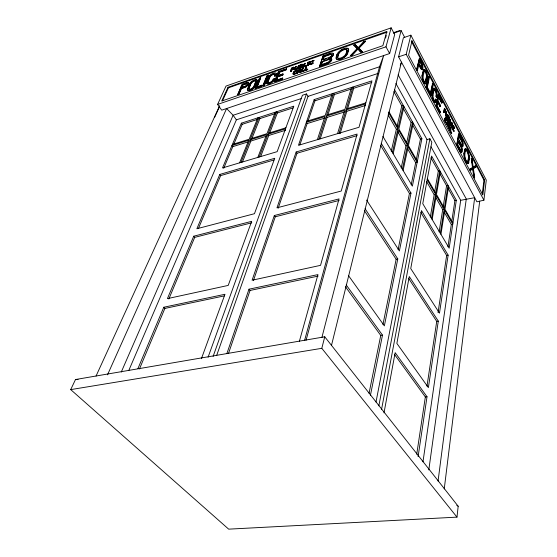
<?xml version="1.0" encoding="UTF-8"?>
<svg xmlns="http://www.w3.org/2000/svg" width="557" height="557" viewBox="0 0 557 557"><rect width="100%" height="100%" fill="white"/><g stroke="black" fill="none" stroke-linecap="round" stroke-linejoin="round"><path stroke-width="0.84" d="M309.441 64.146L310.702 61.841L314.03 60.518C313.187 61.514 310.089 61.34 310.172 63.749M302.374 64.751C296.171 69.757 306.489 63.073 300.703 65.127L300.314 66.158M456.984 517.133L458.181 506.257L324.752 336.797L75.501 379.533L70.711 389.615L228.676 529.15L456.984 517.133L321.807 348.32L324.752 336.797M483.908 200.172L486.289 180.12L410.864 35.182L403.414 37.744L398.596 56.842L476.903 201.815L483.908 200.172L406.206 54.301L410.864 35.182M482.237 194.358L483.956 180.169L411.275 41.086L412.02 40.835L484.646 179.995L482.835 195.027L408.573 55.192L412.02 40.835M444.249 488.9L479.702 201.154M438.06 481.074L474.682 197.693L460.702 200.297L422.986 461.816M428.813 469.892L466.279 198.974L398.144 74.826M467.184 162.115A4.574 1.455 76 0 0 467.991 160.945L468.771 157.868A4.56 1.441 75.9 0 0 467.469 151.608A4.56 1.441 75.9 0 0 465.311 151.281L464.956 151.379A4.56 1.441 75.9 0 1 465.13 150.717M468.674 161.293L468.994 159.051M468.569 162.038L469.342 158.954A6.085 1.922 75.9 0 0 467.608 150.62A6.085 1.922 75.9 0 0 464.726 150.174L463.932 153.252A6.099 1.936 76 0 0 465.374 161.057A6.099 1.936 76 0 0 468.346 162.929M467.991 160.945L468.416 157.958A4.56 1.441 75.9 0 0 467.553 152.66A4.56 1.441 75.9 0 0 465.408 150.334M465.311 151.281L464.872 154.268A4.574 1.448 76 0 0 466.174 160.569A4.574 1.448 76 0 0 468.346 160.855M418.098 456.643L427.024 396.758L395.157 352.658L383.996 412.876M438.296 321.111L428.389 387.595L396.869 343.411L409.263 276.53L438.296 321.111L436.73 321.375L408.58 278.291M448.134 255.155L439.487 313.152L410.739 268.558L421.482 210.602L448.134 255.155L446.651 255.461L438.053 312.574M456.315 200.255L449.172 248.185L422.763 203.66L431.591 156.03L456.315 200.255L454.916 200.59L451.734 221.693M468.924 161.948A6.106 1.936 76 0 1 466.021 161.565A6.106 1.936 76 0 1 464.287 153.161L464.726 150.174M416.727 454.233L425.346 396.967L394.44 354.322M426.982 386.112L436.73 321.375M447.96 246.779L451.316 224.471L444.173 212.099M457.77 143.671L457.555 145.064L458.46 141.478L460.98 146.254A2.701 0.863 75.7 0 1 461.753 149.965A2.701 0.863 75.7 0 1 460.444 149.756L460.089 149.847L458.641 147.118M458.738 137.523L458.954 136.145L461.461 140.914A2.688 0.856 75.6 0 1 462.219 144.597A2.688 0.856 75.6 0 1 460.931 144.367L461.287 144.27A2.688 0.856 75.6 0 0 462.575 144.5A2.688 0.856 75.6 0 0 461.816 140.817L459.316 136.047L458.773 139.494L461.287 144.27M456.796 144.938L458.522 134.035L458.877 133.938L461.962 139.835A4.219 1.344 75.6 0 1 463.159 145.621A4.219 1.344 75.6 0 1 461.133 145.266A4.247 1.358 75.7 0 1 462.338 151.086A4.247 1.358 75.7 0 1 460.291 150.759L459.936 150.856L456.796 144.938L458.877 133.938M440.302 233.23L444.159 209.223L436.277 195.528L432.155 219.493M440.942 234.309L444.785 210.309L452.75 224.151L451.316 224.471M448.601 186.456L444.959 209.216L452.918 223.058M439.097 231.844L442.711 209.564L435.644 197.324M443.024 207.629L446.582 185.732L439.793 173.617M453.899 131.222C452.465 130.053 452.43 123.306 454.428 127.985L454.331 128.583L454.609 127.936C452.416 121.363 451.198 130.025 454.08 131.174C452.904 129.969 452.138 122.714 454.31 128.542M452.131 123.779C450.975 132.914 452.006 122.505 452.667 123.905L451.595 122.255L451.323 126.16L451.824 123.194M452.103 127.261L451.859 127.692L451.811 126.697M452.423 124.336L452.667 123.905M451.462 133.485L451.72 132.984L450.683 131.02L450.933 127.1L450.112 130.93L451.462 133.485L451.72 132.984M449.868 130.47L450.126 129.969L449.081 127.999L449.645 124.671L449.339 124.079L448.51 127.908L449.868 130.47L450.126 129.969M451.504 126.112L450.808 125.694L449.847 123.278L450.279 119.351L450.028 123.229L451.859 127.692M451.643 133.436L450.293 130.881L450.933 127.1M451.205 125.548L450.961 125.986M451.769 122.199L451.525 122.631M450.752 127.156L450.683 131.02M450.808 125.694L449.464 123.139L450.098 119.407M450.049 130.422L448.691 127.852L449.339 124.079M452.04 127.644L449.645 123.083L450.279 119.351M449.158 124.134L449.081 127.999M431.494 218.379L435.637 194.414L427.198 179.751M448.392 115.759L447.744 119.483C451.107 127.511 448.893 107.912 447.563 119.539C448.211 122.784 450.244 121.551 449.415 119.692M440.371 171.737L436.465 194.435L444.34 208.13L447.995 185.377L446.582 185.732M445.544 118.286L446.777 120.765L447.069 120.11C445.259 114.171 443.602 120.416 445.753 122.763C447.877 124.183 443.776 119.706 445.6 118.279M447.64 114.317L447.946 114.909C447.243 123.64 443.852 110.989 446.568 112.27C444.834 114.338 447.737 120.695 447.459 114.366C447.264 120.918 444.778 114.088 446.387 112.326L446.073 111.727M430.296 217.014L434.175 194.776L426.565 181.589M434.655 192.005L438.324 170.999L430.965 157.875M448.19 118.328L448.928 121.05L447.953 119.706C448.392 115.285 450.209 124.058 448.134 119.651L448.371 118.272M448.448 116.824L449.123 119.142L448.26 117.91L448.629 116.768L448.441 117.861L449.248 119.121L448.211 115.807M446.317 123.424L446.603 122.777M446.777 120.765L445.976 118.063M447.459 114.366L447.765 114.958L447.083 117.98M446.254 111.679L445.802 115.146L447.118 117.945M444.138 112.639C444.472 109.005 444.187 114.108 443.825 112.041L444.493 108.323L443.644 112.089L443.957 112.688M444.312 108.371L445.475 111.254L445.224 111.971L444.465 110.829L444.556 109.395L444.284 110.878L444.674 111.602M438.443 97.029L441.597 103.038L441.959 102.934L438.812 96.918L438.067 100.81L440.448 105.336L440.267 106.31L439.905 106.422L437.517 101.896L437.886 101.792L437.134 105.733L440.329 111.762L440.148 112.758L439.779 112.862L439.96 111.866L436.765 105.837M441.597 103.038L441.778 102.07L439.132 97.015M441.959 102.934L442.14 101.959L438.359 94.739L437.997 94.85L435.936 105.614L439.779 112.862M439.905 106.422L440.086 105.44L438.101 101.673M381.58 409.284L431.807 142.23L429.893 138.756L427.003 139.563L375.996 402.022M378.851 405.837L429.893 138.756M440.148 112.758L436.305 105.503L438.359 94.739M436.918 105.05L437.217 103.477M432.935 98.255A3.245 1.072 74.5 0 0 434.237 100.699A3.245 1.072 74.5 0 0 435.212 100.218L435.769 99.125L436.416 100.344L435.859 101.437A4.867 1.615 74.5 0 1 433.339 100.72A4.867 1.615 74.5 0 1 431.974 94.084L432.942 89.211A4.839 1.594 74.4 0 1 433.917 88.236M435.971 96.298L436.159 95.331A3.231 1.058 74.4 0 0 435.254 90.944A3.231 1.058 74.4 0 0 433.59 90.436L433.959 90.325A3.231 1.058 74.4 0 1 435.623 90.833A3.231 1.058 74.4 0 1 436.528 95.219L436.34 96.187L436.98 97.405L435.971 96.298L436.34 96.187M435.212 100.218L435.769 99.125M435.859 101.437L436.047 100.455L435.407 99.237M436.611 97.517L437.168 96.431A4.846 1.587 74.4 0 0 435.804 89.865A4.846 1.587 74.4 0 0 433.311 89.099L432.942 89.211M436.98 97.405L437.168 96.431M436.228 101.325A4.867 1.608 74.5 0 1 433.708 100.608A4.867 1.608 74.5 0 1 432.343 93.973L433.311 89.099M433.109 92.88L433.43 91.251M435.581 100.107A3.245 1.072 74.5 0 1 433.903 99.626A3.245 1.072 74.5 0 1 432.991 95.205L433.959 90.325M370.37 395.616L382.492 335.14L346.21 284.926M365.079 208.715L397.782 258.914L384.358 325.873L348.515 275.631M381.26 143.365L410.989 193.07L399.383 250.942L366.576 200.047M394.53 89.733L421.893 138.686L412.382 186.142L382.938 136.5M430.728 95.804L430.074 94.572L432.601 83.731L433.242 84.97L430.728 95.804L431.062 94.154M431.39 92.504L432.218 88.382M369.047 393.298L380.744 335.432L345.41 286.681M382.958 324.473L396.145 259.263L364.341 210.581M398.102 249.592L409.451 193.453L380.563 145.293M411.198 184.827L415.668 162.707L407.543 148.628M416.225 159.956L420.444 139.097L412.598 125.102M429.788 93.214L429.983 92.232L427.344 87.24L429.35 77.527L428.695 76.281L426.105 87.087L429.412 93.325L429.788 93.214L426.474 86.969L428.695 76.281M431.097 95.693L430.443 94.453L432.601 83.731M429.983 92.232L429.614 92.344L426.968 87.358L428.312 80.883M426.425 82.77L427.442 77.91A4.936 1.636 74 0 0 426.063 71.247A4.936 1.636 74 0 0 423.459 70.335L422.039 75.299A4.964 1.657 74 0 0 423.417 82.032A4.964 1.657 74 0 0 426.049 82.889L426.425 82.77A4.964 1.657 74 0 1 423.793 81.914A4.964 1.657 74 0 1 422.415 75.181L423.459 70.335M425.388 81.628L426.411 76.775A3.293 1.093 74 0 0 425.492 72.326A3.293 1.093 74 0 0 423.752 71.728L424.128 71.609A3.293 1.093 74 0 1 425.861 72.208A3.293 1.093 74 0 1 426.78 76.657L425.388 81.628A3.307 1.107 74 0 1 425.235 82.046M426.39 81.266L427.066 78.029A4.936 1.636 74 0 0 427.156 77.151M402.363 169.251L407.487 145.509L398.603 130.066L393.151 153.718M424.128 71.609L423.083 76.448A3.307 1.107 74 0 0 424.009 80.939A3.307 1.107 74 0 0 425.757 81.51M403.094 170.477L408.19 146.728L417.158 162.31L415.668 162.707M413.238 123.201L408.42 145.649L417.374 161.224M401.193 167.97L405.983 145.927L397.928 131.974M406.582 143.191L411.094 122.422L403.331 108.566M417.694 70.412L417.012 69.117L419.393 58.513L416.636 69.242L417.318 70.53L418.996 64.584L418.627 64.709L420.319 67.919L420.688 67.801A4.15 1.379 73.7 0 0 422.895 68.595A4.15 1.379 73.7 0 0 421.746 63.004L419.393 58.513M417.318 70.53L417.694 68.866M419.163 62.307L419.484 60.873L421.169 64.076A2.486 0.829 73.7 0 1 421.9 66.736A2.486 0.829 73.7 0 1 421.336 67.891M392.4 152.451L397.879 128.813L388.34 112.249M403.992 106.665L398.847 128.994L407.724 144.43L412.563 121.997L411.094 122.422M391.237 151.198L396.361 129.252L388.111 114.965M396.995 126.53L401.813 105.865L393.869 91.696M303.126 64.438C301.588 65.747 303.565 66.506 301.177 67.627C294.618 70.05 303.05 68.01 302.855 66.067L302.089 65.642M331.512 345.298L401.458 62.14M321.876 337.57L401.103 30.593L393.702 33.169M389.649 53.535L394.697 34.506L391.146 27.85L226.031 86.07L217.578 104.431L221.714 110.175L389.649 53.535L385.98 46.816L391.146 27.85M306.058 340.264L383.634 55.561L379.533 66.763L304.609 340.341M385.555 37.994L386.252 35.481M299.36 341.364L317.963 274.587L249 289.194L226.852 353.639M340.125 133.666L346.816 111.268L346.036 109.987L365.51 103.929M347.617 108.587L353.688 88.285L352.936 87.017L346.35 108.935L365.803 102.871M339.06 133.207L346.036 109.987M337.549 133.659L344.553 110.446L326.298 116.128L318.862 139.222M351.488 87.484L344.874 109.395L326.639 115.076L333.664 93.263L334.43 94.509L327.955 114.721M347.464 53.152L348.369 50.325A6.566 2.855 -31.9 0 0 343.947 48.556A6.566 2.855 -31.9 0 0 337.082 54.252L336.143 57.072A6.587 2.876 -32 0 0 340.557 58.91A6.587 2.876 -32 0 0 347.464 53.152L347.652 53.472A6.587 2.882 -32 0 1 341.497 58.945A6.587 2.882 -32 0 1 336.198 58.304M320.219 138.839L327.098 117.388L326.298 116.128M347.652 53.472L348.369 50.325M317.386 139.668L324.856 116.58L306.343 122.338L307.151 123.57L299.854 144.911M332.257 93.715L325.197 115.529L306.705 121.294M337.549 56.584A4.943 2.158 -32 0 0 340.863 57.963A4.943 2.158 -32 0 0 346.036 53.646L346.948 50.819A4.922 2.144 -31.9 0 0 343.634 49.489A4.922 2.144 -31.9 0 0 338.482 53.764L337.737 56.905A4.943 2.158 -32 0 0 339.972 58.569M345.841 54.753A4.943 2.158 -32 0 0 346.224 53.966L346.948 50.819M337.737 56.905L338.677 54.085A4.922 2.144 -31.9 0 1 343.822 49.81A4.922 2.144 -31.9 0 1 347.136 51.14M336.331 57.392L337.082 54.252M228.558 353.263L250.044 290.462L249 289.194M253.393 280.672L275.255 216.784L274.322 215.524L339.046 198.912L320.54 265.348L252.084 280.227L274.322 215.524M278.173 208.262L297.006 153.231L296.157 151.984L357.114 134.063L341.239 191.037L276.968 207.824L296.157 151.984M308.063 120.918L314.942 100.81L314.162 99.585L371.937 80.856L359.007 127.268L298.455 145.307L314.162 99.585M321.41 65.051L322.378 61.43L328.261 59.39A2.855 1.246 -32.4 0 1 330.134 60.198A2.855 1.246 -32.4 0 1 327.126 62.697L321.222 64.73L322.378 61.43M323.227 59.871L324.174 56.292L330.029 54.245A2.841 1.225 -32.3 0 1 331.895 55.032A2.841 1.225 -32.3 0 1 328.909 57.51L323.032 59.55L323.227 59.871L326.896 58.589M319.697 66.478L323.13 55.846L330.35 53.319A4.463 1.929 -32.3 0 1 333.288 54.551A4.463 1.929 -32.3 0 1 328.588 58.45A4.491 1.956 -32.4 0 1 331.533 59.717A4.491 1.956 -32.4 0 1 326.799 63.644L319.502 66.158L319.697 66.478L326.994 63.964A4.491 1.956 -32.4 0 0 331.366 60.755A4.491 1.956 -32.4 0 0 330.573 58.45M323.032 59.55L324.174 56.292M216.61 355.575L308.028 96.361L306.475 93.924L302.423 95.261L208.081 357.225M319.502 66.158L323.13 55.846M213.115 356.41L306.475 93.924M309.434 64.236L311.105 64.292L313.027 62.864L310.263 63.916M312.971 62.878L312.923 63.582L311.203 64.445L309.971 64.64L309.351 63.992L310.604 61.688L313.932 60.358C313.083 61.277 309.455 61.437 310.235 63.937M306.28 65.907L308.404 64.856L308.369 65.371L306.28 65.907L307.067 65.322L308.105 62.509L307.165 65.475L306.378 66.067M309.434 62.043L309.567 61.681L307.847 65.239L308.78 62.266L309.532 62.196M201.425 358.638L224.972 294.284L163.779 307.248L137.913 368.63M304.519 70.628L307.666 69.172L307.61 69.75L304.616 70.781L305.835 67.049C308.669 65.35 302.667 75.132 306.517 66.812M300.996 71.839L304.136 70.391L304.073 70.969L301.093 71.992L302.333 68.26C305.159 66.575 299.13 76.344 303.008 68.031M302.973 67.056L306.092 65.608L306.037 66.186L303.071 67.216L304.289 63.526C307.102 61.834 301.135 71.512 304.971 63.289M308.195 62.663L307.45 62.732L309.567 61.681M304.616 70.781L305.932 67.202L306.615 66.965M307.548 62.892L309.664 61.834M400.274 65.329L401.165 62.941M302.179 65.817C304.679 64.264 301.56 63.526 300.181 64.96L298.844 68.49M301.093 71.992L302.43 68.42L303.105 68.184M303.071 67.216L304.387 63.679L305.062 63.442M296.331 73.427C297.222 71.505 292.968 75.571 293.664 72.814C294.054 70.767 296.818 71.045 297.501 70.328C292.404 69.117 291.346 78.356 296.449 72.702M298.942 68.643L300.181 64.96M299.673 67.857L300.167 66.548C303.523 64.946 301.107 67.968 299.77 68.01C301.72 68.121 303.293 65.037 300.265 66.701L299.77 68.01M300.411 66.311L300.801 65.28L302.423 64.849M298.538 65.531L297.382 68.337L295.628 69.263L296.331 66.492L295.565 66.575C291.771 72.668 300.028 68.894 299.311 65.454C297.71 65.141 298.448 68.713 296.568 69.172C294.479 70.279 295.565 67.119 296.233 66.339M297.403 70.175L297.132 70.767M299.213 65.301C299.993 68.358 291.959 72.689 295.663 66.729L296.331 66.492M260.662 156.58L268.739 135.49L285.539 130.275M269.442 133.659L277.372 112.953L292.947 107.919M291.227 71.324L291.736 70.008C294.876 69.917 295.725 65.392 291.819 67.884C290.239 69.799 290.489 73.503 291.638 69.855C294.444 69.681 295.802 65.705 291.917 68.038L290.559 71.561M291.791 69.458C293.379 69.562 295.057 66.645 292.334 68.051L291.889 69.611L292.432 68.205L293.824 67.836M259.179 157.004L267.91 134.3L285.518 128.82M257.814 157.415L266.573 134.71L250.051 139.856L240.951 162.435M275.262 112.194L266.97 133.68L250.462 138.825L259.082 117.436L259.889 118.599L251.618 139.208M274.476 81.663L282.35 78.955L282.719 78.008L282.545 79.261L274.476 81.663L278.584 71.435L286.57 69.012L286.207 69.931L279.705 72.208L278.228 75.905L279.51 71.902L286.013 69.632L286.375 68.713M282.552 74.833L282.921 73.9L282.747 75.139L277.852 76.831L276.356 80.577L277.658 76.532L282.747 75.139M266.58 82.965A4.693 1.991 -34.1 0 0 269.999 83.557A4.693 1.991 -34.1 0 0 274.504 79.602L274.685 78.363L273.383 78.816L273.007 79.748A3.133 1.323 -34.1 0 1 269.658 82.513A3.133 1.323 -34.1 0 1 267.833 81.538L269.734 76.894A3.112 1.309 -34 0 1 273.062 74.158A3.112 1.309 -34 0 1 274.886 75.104L275.081 75.404A3.112 1.309 -34 0 0 273.257 74.457A3.112 1.309 -34 0 0 269.936 77.193L268.035 81.837A3.126 1.33 -34.1 0 0 267.994 82.652M274.886 75.104L274.712 76.33L276 75.877L276.376 74.951A4.665 1.963 -34 0 0 276.028 73.392M242.469 162.003L250.887 141.025L266.58 136.159M274.678 81.97L278.584 71.435M239.614 162.832L248.742 140.26L231.963 145.481L232.812 146.63L223.719 168.291M257.8 117.854L249.16 139.236L232.394 144.458M276.376 74.951L276.181 74.652A4.672 1.963 -34 0 0 273.438 73.239A4.672 1.963 -34 0 0 268.453 77.339L266.545 81.983A4.693 1.991 -34.1 0 0 269.282 83.453A4.693 1.991 -34.1 0 0 274.302 79.296L274.685 78.363M274.51 76.024L275.806 75.578L276.181 74.652M264.303 85.534L268.314 75.035L267.04 75.48L262.813 85.681L264.303 85.534L268.314 75.035M263.015 85.98L267.242 75.78M255.141 88.319L261.532 86.119L261.922 85.179L261.734 86.419L255.141 88.319L259.444 78.14L260.704 77.695L257.007 87.24L260.704 77.695M139.438 368.992L164.872 308.418L224.332 295.878M168.827 299.005L194.706 237.373L251.778 222.786M198.508 228.321L220.642 175.608L273.933 159.991M233.571 144.82L242.184 124.322L257.787 119.282M255.343 88.619L256.004 87.052M256.666 85.486L259.311 79.219M193.725 236.203L167.413 298.636L228.217 285.414L251.667 221.338L193.725 236.203L194.706 237.373M219.757 174.452L196.872 228.746L254.458 213.707L274.733 158.285L219.757 174.452L220.642 175.608M241.369 123.181L222.501 167.935L277.163 151.65L293.797 106.185L241.369 123.181L242.184 124.322M247.489 88.57A4.63 1.943 -34.7 0 0 250.072 90.067A4.63 1.943 -34.7 0 0 255.057 85.959L257.021 81.329A4.609 1.915 -34.6 0 0 254.431 79.895A4.609 1.915 -34.6 0 0 249.487 83.954L247.691 88.869L249.689 84.246A4.602 1.922 -34.6 0 1 250.121 83.494M247.51 89.545A4.63 1.943 -34.7 0 0 250.782 90.164A4.63 1.943 -34.7 0 0 255.259 86.251L257.021 81.329M248.749 88.138A3.091 1.295 -34.7 0 0 250.469 89.134A3.091 1.295 -34.7 0 0 253.79 86.391L255.76 81.768A3.07 1.281 -34.6 0 0 254.034 80.807A3.07 1.281 -34.6 0 0 250.741 83.515L248.951 88.431A3.084 1.295 -34.7 0 0 249.118 89.496M128.862 370.308L236.377 119.825L301.504 98.498M248.951 88.431L250.935 83.815A3.07 1.281 -34.6 0 1 253.553 81.392A3.07 1.281 -34.6 0 1 256.011 81.266M121.259 372.076L233.118 115.264L379.533 66.763M237.533 94.384L238.772 93.959L241.223 88.389L244.328 87.31A3.815 1.58 -34.8 0 0 248.436 83.933A3.815 1.58 -34.8 0 0 246.326 82.728L242.01 84.239L237.735 94.676L238.981 94.251L241.425 88.681L244.53 87.602A3.815 1.58 -34.8 0 0 248.276 84.859A3.815 1.58 -34.8 0 0 247.942 82.784M241.627 87.47L242.838 84.72L245.929 83.641A2.291 0.947 -34.8 0 1 247.19 84.365A2.291 0.947 -34.8 0 1 244.725 86.391L241.627 87.47L244.154 86.955M241.829 87.762L243.04 85.012L246.131 83.933A2.291 0.947 -34.8 0 1 247.44 84.058A2.291 0.947 -34.8 0 1 246.842 85.43M237.735 94.676L241.515 86.091M107.522 374.826L226.595 108.531L233.118 115.264L236.377 119.825M228.001 87.268L221.7 101.047L382.875 45.681L386.816 31.471L228.001 87.268L228.405 87.839L222.466 100.859M96.055 376.045L219.59 105.858M214.508 117.576L219.757 106.088M445.37 112.765L445.621 111.665L444.911 109.506M293.978 68.239L291.889 69.611M448.469 127.435L447.939 121.433L446.31 123.751L446.623 124.35L447.208 123.647L448.469 127.435L447.027 123.703M446.623 124.35L447.208 123.647M447.187 123.438L447.856 122.345M446.672 123.188L447.939 121.433M297.006 73.406L297.849 72.243L299.798 71.568L299.889 72.41L300.606 72.159L300.126 69.026L299.29 69.319L296.227 73.482L297.006 73.406L297.751 72.09L299.798 71.568M298.092 71.616L299.513 69.66L298.092 71.616L299.763 71.226L298.19 71.769M296.324 73.642L299.29 69.319M357.977 49.051L352.177 55.303L350.736 55.797L350.548 55.47L351.989 54.976L357.796 48.731L360.873 52.309L362.329 51.808L358.847 48.334L365.469 41.413L365.281 41.086L363.839 41.594L358.088 47.784L355.248 44.602L353.82 45.096L357.406 48.835L352.957 53.472M358.847 47.491L363.449 42.541M452.952 125.409L452.646 128.235L454.08 131.174M350.548 55.47L357.218 48.508L353.82 45.096M358.847 48.334L358.659 48.006L365.281 41.086M449.374 119.755L448.831 116.991M472.489 167.573L471.257 158.348L471.605 158.258L472.837 167.483L469.732 169.321L470.303 170.4L473.053 168.52L474.084 176.764L474.648 177.829L474.292 177.92L473.728 176.854L472.705 168.611M470.303 170.4L473.053 168.52M473.958 175.392L473.053 168.646L476.103 166.842L475.539 165.777L473.192 167.525L472.169 159.337L471.605 158.258M473.429 167.177L475.539 165.777M473.053 168.646L476.103 166.842M469.732 169.321L472.837 167.483M296.233 73.266L294.068 74.262L292.926 73.956L294.214 71.637L297.501 70.328M228.405 87.839L387.171 32.139M244.21 83.835L246.528 83.021L246.326 82.728M281.118 70.92L286.57 69.012M327.328 54.753L329.737 53.918M354.008 45.423L355.436 44.922L357.705 47.47M365.469 41.413L363.839 41.594M324.369 56.605L330.217 54.565A2.841 1.225 -32.3 0 1 332.146 54.955A2.841 1.225 -32.3 0 1 330.392 57.183M298.636 65.684L299.311 65.454M307.45 62.732L308.105 62.509M393.284 32.786L399.599 30.586M313.125 63.018L311.043 64.125L310.138 63.783M303.809 66.401L306.092 65.608M307.749 65.085L308.404 64.856M278.027 75.599L282.921 73.9M303.906 66.555L306.19 65.761M307.847 65.239L308.501 65.009M290.462 71.407L291.13 71.171M278.228 75.905L283.116 74.206M322.566 61.743L328.456 59.703A2.855 1.246 -32.4 0 1 330.329 60.511M297.285 70.906L294.925 71.498L293.706 73.754M301.838 71.178L304.136 70.391M305.361 69.966L307.666 69.172M301.936 71.338L304.233 70.544M305.459 70.119L307.763 69.326M256.805 86.948L261.922 85.179M276.161 80.271L282.719 78.008M296.227 73.482L296.909 73.246M299.701 71.414L299.791 72.257L300.606 72.159M257.007 87.24L262.124 85.486M276.356 80.577L282.1 78.6M322.155 64.793L327.321 63.018L327.126 62.697M262.813 85.681L264.102 85.235M357.796 48.731L360.685 51.982L362.329 51.808M217.578 104.431L385.98 46.816M398.596 56.842L406.206 54.301M308.028 96.361L378.328 73.343M420.069 59.794L419.7 59.919L421.043 62.481M421.377 63.122L421.746 63.004M421.169 64.076L421.538 63.958A2.486 0.829 73.7 0 1 422.227 67.313A2.486 0.829 73.7 0 1 420.904 66.833L420.528 66.951L419.177 64.389M301.615 64.647L303.196 64.452M259.889 118.599L275.255 113.635M314.942 100.81L332.202 95.233M334.43 94.509L351.432 89.016M353.688 88.285L371.853 82.415M416.636 69.242L417.012 69.117M422.039 75.299L422.415 75.181M426.411 76.775L426.78 76.657M427.066 78.029L427.442 77.91M429.35 77.527L428.981 77.646L428.326 76.393M285.894 127.783L268.307 133.262L276.571 111.769L277.372 112.953M232.812 146.63L247.983 141.924M307.151 123.57L324.849 118.084M327.098 117.388L344.511 111.985M346.816 111.268L365.469 105.482M426.105 87.087L426.474 86.969M426.968 87.358L427.344 87.24M430.074 94.572L430.443 94.453M431.974 94.084L432.343 93.973M432.991 95.205L432.622 95.317A3.245 1.072 74.5 0 0 432.733 97.433M436.159 95.331L436.528 95.219M401.813 105.865L403.296 105.419L398.13 127.741L389.044 111.929M436.047 100.455L436.416 100.344M441.778 102.07L442.14 101.959M435.936 105.614L436.305 105.503M440.086 105.44L440.448 105.336M297.006 153.231L357.086 135.623M439.96 111.866L440.329 111.762M396.361 129.252L397.879 128.813M448.288 127.483L448.322 122.164M447.912 124.81L448.037 122.296M420.444 139.097L421.893 138.686M405.983 145.927L407.487 145.509M461.962 139.835L461.607 139.932L458.522 134.035M461.461 140.914L461.816 140.817M458.105 141.575L460.625 146.352L460.98 146.254M463.932 153.252L464.287 153.161M468.416 157.958L468.771 157.868M472.169 159.337L471.257 158.348M438.324 170.999L439.752 170.63L435.825 193.328L427.4 178.665M275.255 216.784L339.102 200.464M473.728 176.854L474.084 176.764M409.451 193.453L410.989 193.07M483.956 180.169L484.646 179.995M434.175 194.776L435.637 194.414M442.711 209.564L444.159 209.223M396.145 259.263L397.782 258.914M250.044 290.462L318.11 276.105M380.744 335.432L382.492 335.14M70.711 389.615L321.807 348.32M425.346 396.967L427.024 396.758M75.501 379.533L78.057 379.596M452.945 125.416L454.512 128.535M446.422 122.825C443.811 121.454 445.6 114.937 446.937 120.667M293.824 73.886L295.356 73.628L296.401 72.716M445.433 112.716L444.389 111.247M456.775 505.262L458.181 506.257M445.753 117.778C443.999 117.952 445.168 122.289 446.498 123.376M358.659 48.006L362.141 51.481M163.779 307.248L164.872 308.418M444.82 111.825C445.858 112.291 444.952 109.757 444.556 109.395M250.051 139.856L250.887 141.025M267.91 134.3L268.739 135.49M244.725 86.391L244.927 86.683A2.291 0.947 -34.8 0 0 246.424 85.82M253.79 86.391L253.992 86.69L255.76 81.768M266.545 81.983L266.747 82.283L268.453 77.339M273.007 79.748L273.209 80.048A3.126 1.33 -34.1 0 1 272.923 80.563M420.848 212.447L446.651 255.461M448.002 188.259L454.916 200.59M395.936 83.564L427.003 139.563M431.014 146.79L460.702 200.297M457.91 144.966L460.444 149.756M446.491 123.703L446.805 124.302M457.158 144.841L460.291 150.759M470.087 169.231L470.658 170.31M447.758 121.489L448.141 122.213M447.368 123.382L448.093 124.754M420.904 66.833L419.212 63.623L419.853 60.748L421.538 63.958M444.208 111.303C446.157 115.111 446.122 109.367 444.493 108.323M401.103 30.593L404.73 37.493M418.996 64.584L420.688 67.801M458.773 140.273L460.569 143.685M437.886 101.792L440.267 106.31M432.232 83.849L432.88 85.082M475.191 165.861L475.748 166.926M451.595 122.255L452.604 124.288M473.408 168.555L474.648 177.829M300.126 69.026L300.508 72.006M471.925 160.249L472.225 162.7M472.433 164.336L472.837 167.615M299.513 69.66L299.763 71.226M422.561 67.077A4.143 1.379 73.7 0 1 420.319 67.919M423.09 70.454A4.936 1.636 74 0 1 425.165 70.495M426.92 74.889A4.936 1.636 74 0 1 427.108 76.079M434.411 88.535A4.839 1.594 74.4 0 1 435.922 91.035M436.326 92.204A4.839 1.594 74.4 0 1 436.639 93.416M461.823 151.776A4.247 1.358 75.7 0 1 459.936 150.856M462.804 145.704A4.219 1.344 75.6 0 1 461.642 146.533M462.011 140.824A4.219 1.344 75.6 0 1 462.359 141.833M462.623 142.891A4.219 1.344 75.6 0 1 462.797 143.943M464.371 150.272A6.078 1.922 75.9 0 1 467.26 150.731M468.716 154.971A6.078 1.922 75.9 0 1 468.966 156.482M421.078 67.724A2.486 0.829 73.7 0 1 420.8 67.404M424.364 82.06A3.307 1.107 74 0 1 423.633 81.057M423.299 80.34A3.307 1.107 74 0 1 423.021 79.533M422.679 77.883A3.307 1.107 74 0 1 422.714 76.567M460.904 150.724A2.701 0.863 75.7 0 1 460.089 149.847M460.625 146.352A2.701 0.863 75.7 0 1 461.119 150.669M466.752 161.913A4.574 1.455 76 0 1 465.826 160.674M465.004 158.613A4.574 1.455 76 0 1 464.712 157.45M346.767 48.396A6.566 2.855 -31.9 0 1 348.557 50.645M341.149 50.36A6.566 2.855 -31.9 0 1 342.618 49.517M269.08 76.88A4.665 1.963 -34 0 1 271.558 74.582M271.252 82.123A3.126 1.33 -34.1 0 1 269.853 82.819M332.975 53.437A4.463 1.929 -32.3 0 1 332.849 55.951A4.463 1.929 -32.3 0 1 328.776 58.764A4.491 1.956 -32.4 0 1 329.737 58.513M255.552 79.943A4.602 1.922 -34.6 0 1 257.216 81.628M253.7 87.205A3.084 1.295 -34.7 0 1 252.043 88.744M251.346 89.141A3.084 1.295 -34.7 0 1 250.671 89.426M330.099 60.971A2.855 1.246 -32.4 0 1 329.716 61.458M329.215 61.931A2.855 1.246 -32.4 0 1 327.969 62.739"/></g></svg>
